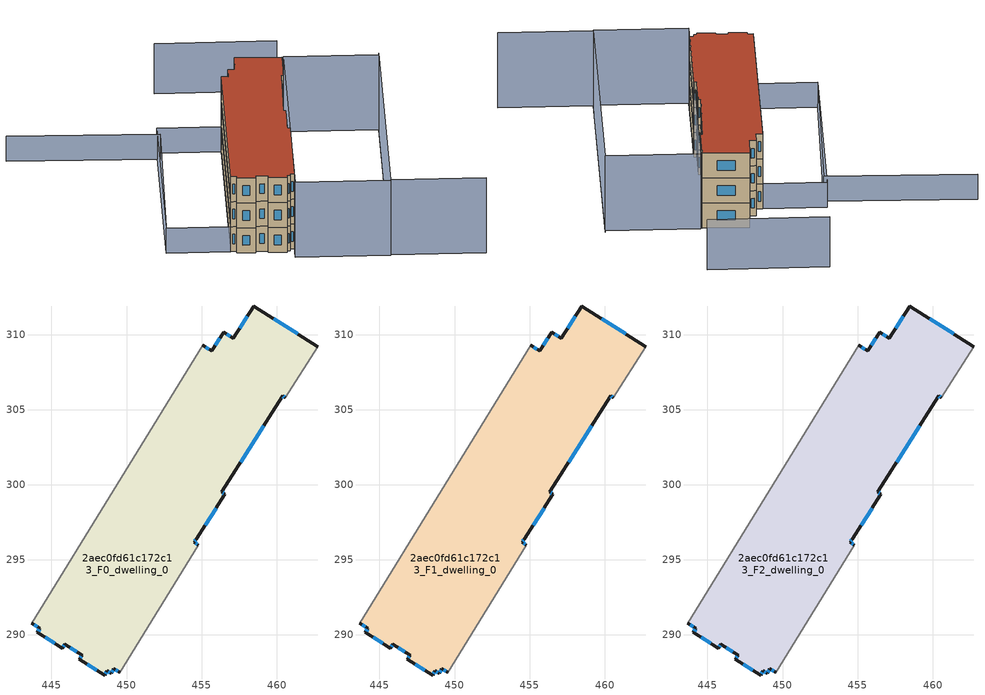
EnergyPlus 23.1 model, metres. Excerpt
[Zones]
2aec0fd61c172c13_F0_dwelling_0
 floor ground (EU_floor_Construction): 462.71,309.2 460.56,305.81 460.39,305.92 456.32,299.52 456.55,299.37 454.64,296.37 454.51,296.16 454.78,295.99 449.55,287.49 449.54,287.5 449.16,287.75 448.96,287.44 448.7,287.6 448.53,287.33 446.86,288.4 447.03,288.67 445.9,289.39 445.73,289.12 444.06,290.18 444.23,290.45 443.7,290.78 455.08,309.29 455.67,308.92 456.45,310.15 457.1,309.75 458.47,311.9 z0
 wall outside (EU_wall_Construction): 454.78,295.99 454.51,296.16 454.64,296.37 456.55,299.37 456.32,299.52 460.39,305.92 460.56,305.81 / 443.7,290.78 444.23,290.45 444.06,290.18 445.73,289.12 445.9,289.39 447.03,288.67 446.86,288.4 448.53,287.33 448.7,287.6 448.96,287.44 449.16,287.75 449.54,287.5 / 462.71,309.2 458.47,311.9 457.1,309.75 456.45,310.15 455.67,308.92 455.08,309.29 z0:3
 wall adiabatic (EU_wall_Construction): 460.56,305.81 462.71,309.2 / 449.54,287.5 449.55,287.49 454.78,295.99 / 455.08,309.29 443.7,290.78 z0:3
 window (EU_Window_Construction): 460.44,305.88 460.5,305.84 / 457.59,301.51 459.12,303.92 / 456.48,299.42 456.39,299.47 / 455.24,297.31 455.96,298.44 / 454.55,296.23 454.6,296.31 / 454.69,296.04 454.59,296.11 / 449.28,287.67 449.42,287.58 / 449.02,287.53 449.1,287.65 / 448.79,287.55 448.88,287.49 / 448.59,287.42 448.65,287.52 / 447.38,288.07 448.01,287.66 / 446.98,288.58 446.92,288.48 / 446.25,289.16 446.68,288.89 / 445.78,289.2 445.85,289.3 / 444.58,289.85 445.21,289.45 / 444.17,290.36 444.11,290.26 / 443.86,290.68 444.06,290.55 / 455.48,309.03 455.26,309.17 / 456.21,309.77 455.91,309.3 / 456.9,309.87 456.65,310.03 / 458.04,311.23 457.52,310.42 / 461.39,310.04 459.79,311.06 z0.93:2.07
2aec0fd61c172c13_F1_dwelling_0
 floor to 2aec0fd61c172c13_F0_dwelling_0 (EU_floor_Construction): 462.71,309.2 460.55,305.81 460.39,305.92 456.32,299.52 456.55,299.37 454.64,296.37 454.51,296.16 454.78,295.99 449.55,287.49 449.54,287.5 449.16,287.75 448.96,287.44 448.7,287.6 448.53,287.33 446.86,288.4 447.03,288.67 445.9,289.39 445.73,289.12 444.06,290.18 444.23,290.45 443.7,290.78 455.08,309.29 455.67,308.92 456.45,310.15 457.1,309.75 458.47,311.9 z3
 wall outside (EU_wall_Construction): 454.78,295.99 454.51,296.16 454.64,296.37 456.55,299.37 456.32,299.52 460.39,305.92 460.56,305.81 / 443.7,290.78 444.23,290.45 444.06,290.18 445.73,289.12 445.9,289.39 447.03,288.67 446.86,288.4 448.53,287.33 448.7,287.6 448.96,287.44 449.16,287.75 449.54,287.5 / 462.71,309.2 458.47,311.9 457.1,309.75 456.45,310.15 455.67,308.92 455.08,309.29 z3:6
 wall adiabatic (EU_wall_Construction): 460.56,305.81 462.71,309.2 / 449.54,287.5 449.55,287.49 454.78,295.99 / 455.08,309.29 443.7,290.78 z3:6
 window (EU_Window_Construction): 460.44,305.88 460.5,305.84 / 457.59,301.51 459.12,303.92 / 456.48,299.42 456.39,299.47 / 455.24,297.31 455.96,298.44 / 454.55,296.23 454.6,296.31 / 454.69,296.04 454.59,296.11 / 449.28,287.67 449.42,287.58 / 449.02,287.53 449.1,287.65 / 448.79,287.55 448.88,287.49 / 448.59,287.42 448.65,287.52 / 447.38,288.07 448.01,287.66 / 446.98,288.58 446.92,288.48 / 446.25,289.16 446.68,288.89 / 445.78,289.2 445.85,289.3 / 444.58,289.85 445.21,289.45 / 444.17,290.36 444.11,290.26 / 443.86,290.68 444.06,290.55 / 455.48,309.03 455.26,309.17 / 456.21,309.77 455.91,309.3 / 456.9,309.87 456.65,310.03 / 458.04,311.23 457.52,310.42 / 461.39,310.04 459.79,311.06 z3.93:5.07
2aec0fd61c172c13_F2_dwelling_0
 floor to 2aec0fd61c172c13_F1_dwelling_0 (EU_floor_Construction): 462.71,309.2 460.55,305.81 460.39,305.92 456.32,299.52 456.55,299.37 454.64,296.37 454.51,296.16 454.78,295.99 449.55,287.49 449.54,287.5 449.16,287.75 448.96,287.44 448.7,287.6 448.53,287.33 446.86,288.4 447.03,288.67 445.9,289.39 445.73,289.12 444.06,290.18 444.23,290.45 443.7,290.78 455.08,309.29 455.67,308.92 456.45,310.15 457.1,309.75 458.47,311.9 z6
 wall outside (EU_wall_Construction): 454.78,295.99 454.51,296.16 454.64,296.37 456.55,299.37 456.32,299.52 460.39,305.92 460.56,305.81 / 443.7,290.78 444.23,290.45 444.06,290.18 445.73,289.12 445.9,289.39 447.03,288.67 446.86,288.4 448.53,287.33 448.7,287.6 448.96,287.44 449.16,287.75 449.54,287.5 / 462.71,309.2 458.47,311.9 457.1,309.75 456.45,310.15 455.67,308.92 455.08,309.29 z6:9
 wall adiabatic (EU_wall_Construction): 460.56,305.81 462.71,309.2 / 449.54,287.5 449.55,287.49 454.78,295.99 / 455.08,309.29 443.7,290.78 z6:9
 window (EU_Window_Construction): 460.44,305.88 460.5,305.84 / 457.59,301.51 459.12,303.92 / 456.48,299.42 456.39,299.47 / 455.24,297.31 455.96,298.44 / 454.55,296.23 454.6,296.31 / 454.69,296.04 454.59,296.11 / 449.28,287.67 449.42,287.58 / 449.02,287.53 449.1,287.65 / 448.79,287.55 448.88,287.49 / 448.59,287.42 448.65,287.52 / 447.38,288.07 448.01,287.66 / 446.98,288.58 446.92,288.48 / 446.25,289.16 446.68,288.89 / 445.78,289.2 445.85,289.3 / 444.58,289.85 445.21,289.45 / 444.17,290.36 444.11,290.26 / 443.86,290.68 444.06,290.55 / 455.48,309.03 455.26,309.17 / 456.21,309.77 455.91,309.3 / 456.9,309.87 456.65,310.03 / 458.04,311.23 457.52,310.42 / 461.39,310.04 459.79,311.06 z6.93:8.07
 roof outside (EU_roof_Construction): 454.78,295.99 454.51,296.16 454.64,296.37 456.55,299.37 456.32,299.52 460.39,305.92 460.56,305.81 462.71,309.2 458.47,311.9 457.1,309.75 456.45,310.15 455.67,308.92 455.08,309.29 443.7,290.78 444.23,290.45 444.06,290.18 445.73,289.12 445.9,289.39 447.03,288.67 446.86,288.4 448.53,287.33 448.7,287.6 448.96,287.44 449.16,287.75 449.54,287.5 449.55,287.49 z9
shading: 435.16,320.27 448.85,311.57 / 448.85,311.57 438.04,294.56 / 455.08,309.29 443.7,290.78 / 443.7,290.78 437.91,294.34 / 437.91,294.34 449.3,312.85 / 449.3,312.85 455.08,309.29 z0:3; 465.75,275.49 457.19,280.75 / 457.19,280.75 471.63,304.22 / 471.45,303.93 457.16,280.7 / 457.16,280.7 448.61,285.96 / 448.61,285.96 462.9,309.19 / 462.9,309.19 471.45,303.93 z0:9; 467.33,316.95 456.3,323.69 z0:6
[Building]
EU S2 Campaign: North Axis=0; Terrain=City; Solar Distribution=FullExterior
[Site:Location]
Montreal-Trudeau.Intl.AP: Latitude=45.4667; Longitude=-73.75; Time Zone=-5; Elevation=36
[SizingPeriod:WeatherFileDays]
AnnualSizingPeriod: Begin Month=1; Begin Day of Month=1; End Month=12; End Day of Month=31; Day of Week for Start Day=Monday; Use Weather File Daylight Saving Period=No; Use Weather File Rain and Snow Indicators=No
[MATERIAL]
EU_InternalMass_Material: Roughness=MediumRough; Thickness=0.1; Conductivity=1; Density=1800; Specific Heat=900; Thermal Absorptance=0.9; Solar Absorptance=0.7; Visible Absorptance=0.7
[MATERIAL:NOMASS] Roughness=MediumRough; Thermal Absorptance=0.9; Solar Absorptance=0.7; Visible Absorptance=0.7
Name | Thermal Resistance
EU_wall_NoMass; EU_floor_NoMass | 1.36485
EU_roof_NoMass | 2.55992
[WINDOWMATERIAL:SIMPLEGLAZINGSYSTEM]
EU_Window_SimpleGlazing: UFactor=3.92339; Solar Heat Gain Coefficient=0.8; Visible Transmittance=0.8
[CONSTRUCTION]
EU_wall_Construction: EU_wall_NoMass
EU_roof_Construction: EU_roof_NoMass
EU_floor_Construction: EU_floor_NoMass
EU_Window_Construction: EU_Window_SimpleGlazing
EU_InternalMass_Construction: EU_InternalMass_Material
[ZONE] Type=1; Multiplier=1; Ceiling Height=autocalculate; Floor Area=autocalculate; Part of Total Floor Area=Yes
Name | Volume
2aec0fd61c172c13_F0_dwelling_0 | 490.427
2aec0fd61c172c13_F1_dwelling_0; 2aec0fd61c172c13_F2_dwelling_0 | 490.426
[INTERNALMASS] Construction=EU_InternalMass_Construction; Surface Area=163.475
Name | Zone or ZoneList
2aec0fd61c172c13_F0_dwelling_0_EU_InternalMass | 2aec0fd61c172c13_F0_dwelling_0
2aec0fd61c172c13_F1_dwelling_0_EU_InternalMass | 2aec0fd61c172c13_F1_dwelling_0
2aec0fd61c172c13_F2_dwelling_0_EU_InternalMass | 2aec0fd61c172c13_F2_dwelling_0
[OTHEREQUIPMENT] Fuel Type=Electricity; Design Level Calculation Method=Watts/Area; Power per Zone Floor Area=1; Fraction Latent=0; Fraction Radiant=0; Fraction Lost=0; Carbon Dioxide Generation Rate=0; EndUse Subcategory=EU_Step8_InternalGains
Name | Zone or ZoneList or Space or SpaceList | Schedule
EU_Step8_InternalGain_2aec0fd61c172c13_F0_dwelling_0_f000 | 2aec0fd61c172c13_F0_dwelling_0 | EU_Step8_GainSchedule_2aec0fd61c172c13_F0_dwelling_0_f000
EU_Step8_InternalGain_2aec0fd61c172c13_F1_dwelling_0_f000 | 2aec0fd61c172c13_F1_dwelling_0 | EU_Step8_GainSchedule_2aec0fd61c172c13_F1_dwelling_0_f000
EU_Step8_InternalGain_2aec0fd61c172c13_F2_dwelling_0_f000 | 2aec0fd61c172c13_F2_dwelling_0 | EU_Step8_GainSchedule_2aec0fd61c172c13_F2_dwelling_0_f000
[ZONEVENTILATION:DESIGNFLOWRATE] Schedule=EU_AlwaysOn; Design Flow Rate Calculation Method=AirChanges/Hour; Air Changes per Hour=0.860309; Ventilation Type=Natural; Fan Pressure Rise=0; Fan Total Efficiency=1; Constant Term Coefficient=1; Temperature Term Coefficient=0; Velocity Term Coefficient=0; Velocity Squared Term Coefficient=0; Minimum Indoor Temperature=-100; Maximum Indoor Temperature=100; Delta Temperature=-100; Minimum Outdoor Temperature=-100; Maximum Outdoor Temperature=100; Maximum Wind Speed=40
Name | Zone or ZoneList or Space or SpaceList
EU_ConstantAir_2aec0fd61c172c13_F0_dwelling_0 | 2aec0fd61c172c13_F0_dwelling_0
EU_ConstantAir_2aec0fd61c172c13_F1_dwelling_0 | 2aec0fd61c172c13_F1_dwelling_0
EU_ConstantAir_2aec0fd61c172c13_F2_dwelling_0 | 2aec0fd61c172c13_F2_dwelling_0
[HVACTEMPLATE:THERMOSTAT] Constant Heating Setpoint=20; Constant Cooling Setpoint=50
EU_HeatOnly_2aec0fd61c172c13_F0_dwelling_0; EU_HeatOnly_2aec0fd61c172c13_F1_dwelling_0; EU_HeatOnly_2aec0fd61c172c13_F2_dwelling_0
[HVACTEMPLATE:ZONE:IDEALLOADSAIRSYSTEM] System Availability Schedule=EU_AlwaysOn; Maximum Heating Supply Air Temperature=50; Minimum Cooling Supply Air Temperature=13; Maximum Heating Supply Air Humidity Ratio=0.0156; Minimum Cooling Supply Air Humidity Ratio=0.0077; Heating Limit=NoLimit; Cooling Limit=NoLimit; Heating Availability Schedule=EU_AlwaysOn; Cooling Availability Schedule=EU_CoolingOff; Dehumidification Control Type=ConstantSensibleHeatRatio; Cooling Sensible Heat Ratio=0.7; Dehumidification Setpoint=60; Humidification Control Type=None; Humidification Setpoint=30; Outdoor Air Method=None; Outdoor Air Flow Rate per Person=0.00944; Outdoor Air Flow Rate per Zone Floor Area=0; Outdoor Air Flow Rate per Zone=0; Demand Controlled Ventilation Type=None; Outdoor Air Economizer Type=NoEconomizer; Heat Recovery Type=None; Sensible Heat Recovery Effectiveness=0.7; Latent Heat Recovery Effectiveness=0.65
Name | Template Thermostat
2aec0fd61c172c13_F0_dwelling_0 | EU_HeatOnly_2aec0fd61c172c13_F0_dwelling_0
2aec0fd61c172c13_F1_dwelling_0 | EU_HeatOnly_2aec0fd61c172c13_F1_dwelling_0
2aec0fd61c172c13_F2_dwelling_0 | EU_HeatOnly_2aec0fd61c172c13_F2_dwelling_0
[SIZING:ZONE] Zone Cooling Design Supply Air Temperature Input Method=SupplyAirTemperature; Zone Cooling Design Supply Air Temperature=13; Zone Heating Design Supply Air Temperature Input Method=SupplyAirTemperature; Zone Heating Design Supply Air Temperature=50; Zone Cooling Design Supply Air Humidity Ratio=0.008; Zone Heating Design Supply Air Humidity Ratio=0.008; Cooling Design Air Flow Method=DesignDay; Cooling Design Air Flow Rate=0; Cooling Minimum Air Flow per Zone Floor Area=0.000762; Cooling Minimum Air Flow=0; Cooling Minimum Air Flow Fraction=0.2; Heating Design Air Flow Method=DesignDay; Heating Design Air Flow Rate=0; Heating Maximum Air Flow per Zone Floor Area=0.002032; Heating Maximum Air Flow=0.141576; Heating Maximum Air Flow Fraction=0.3; Account for Dedicated Outdoor Air System=No; Dedicated Outdoor Air System Control Strategy=NeutralSupplyAir; Dedicated Outdoor Air Low Setpoint Temperature for Design=autosize; Dedicated Outdoor Air High Setpoint Temperature for Design=autosize; Zone Load Sizing Method=Sensible Load Only No Latent Load; Zone Latent Cooling Design Supply Air Humidity Ratio Input Method=HumidityRatioDifference; Zone Cooling Design Supply Air Humidity Ratio Difference=0.005; Zone Latent Heating Design Supply Air Humidity Ratio Input Method=HumidityRatioDifference; Zone Humidification Design Supply Air Humidity Ratio Difference=0.005
2aec0fd61c172c13_F0_dwelling_0; 2aec0fd61c172c13_F1_dwelling_0; 2aec0fd61c172c13_F2_dwelling_0
[SCHEDULE:CONSTANT]
Name | Hourly Value
EU_AlwaysOn | 1
EU_CoolingOff | 0
[SCHEDULE:FILE] Column Number=1; Rows to Skip at Top=0; Number of Hours of Data=8760; Column Separator=Comma; Interpolate to Timestep=No; Minutes per Item=60; Adjust Schedule for Daylight Savings=Yes
Name | File
EU_Step8_GainSchedule_2aec0fd61c172c13_F0_dwelling_0_f000 | ../../schedules/2aec0fd61c172c13/2aec0fd61c172c13_F0_dwelling_0_f000_gain.csv
EU_Step8_GainSchedule_2aec0fd61c172c13_F1_dwelling_0_f000 | ../../schedules/2aec0fd61c172c13/2aec0fd61c172c13_F1_dwelling_0_f000_gain.csv
EU_Step8_GainSchedule_2aec0fd61c172c13_F2_dwelling_0_f000 | ../../schedules/2aec0fd61c172c13/2aec0fd61c172c13_F2_dwelling_0_f000_gain.csv
